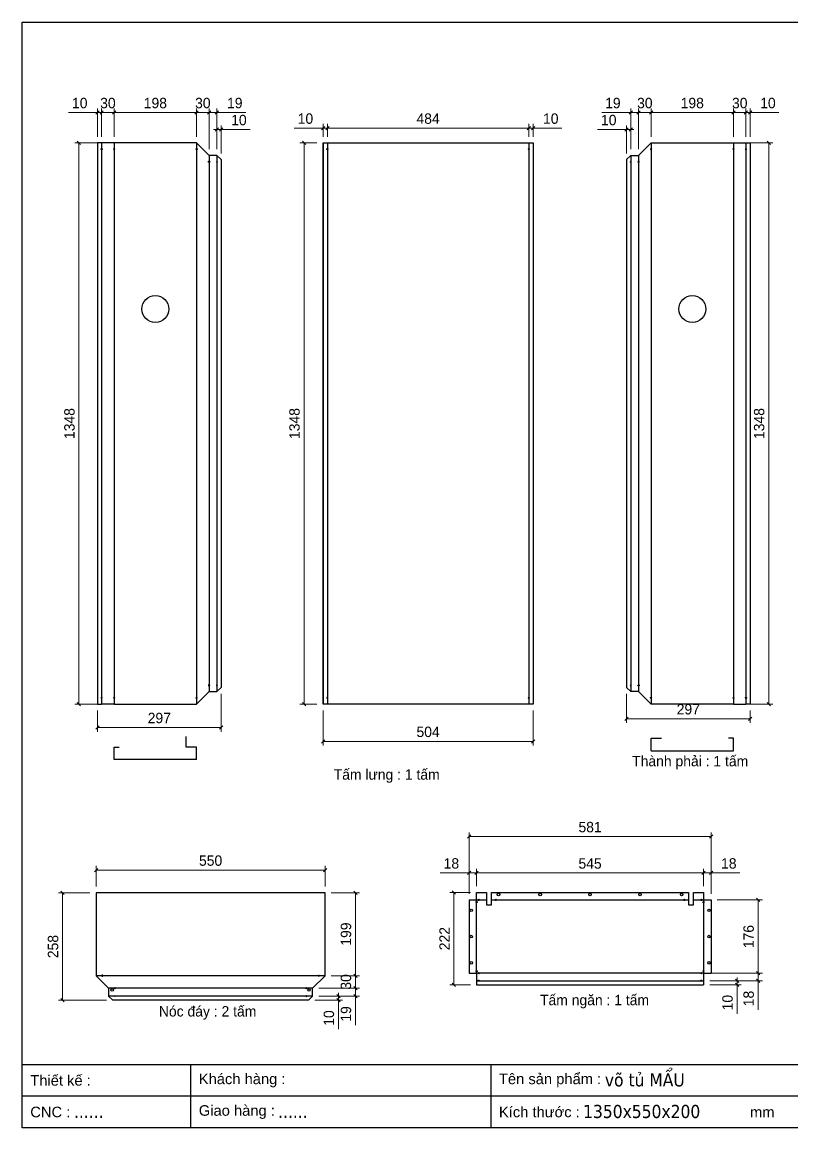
# Model space of a CAD drawing. Header units: millimetres. Extents: x 0 to 3757, y 0 to 2656.
# Drawn here: x 0 to 1849, y 0 to 2656 of the extents above; entities that cross this region are included whole.
import ezdxf
from ezdxf.enums import TextEntityAlignment as Align

# ---------------------------------------------------------------- set-up
doc = ezdxf.new("R2010")
doc.units = ezdxf.units.MM
doc.layers.add('CNC', color=7, linetype='Continuous')
doc.layers.add('DIM', color=253, linetype='Continuous')
doc.styles.add('Arial', font='arial.ttf')
doc.styles.add('Tahoma (Input Text)', font='tahoma.ttf')
doc.dimstyles.new('Dim-25', dxfattribs={"dimtxt": 25, "dimasz": 8, "dimexe": 10, "dimexo": 15, "dimgap": 10, "dimtad": 1, "dimdec": 0, "dimtxsty": 'Standard', "dimblk": 'OBLIQUE', "dimcen": 10, "dimclrd": 5, "dimclre": 5, "dimclrt": 3, "dimazin": 3, "dimtfac": 1, "dimtdec": 0, "dimtmove": 0, "dimatfit": 3, "dimldrblk": 'OBLIQUE', "dimlwd": 9, "dimlwe": 9})

# ---------------------------------------------------------------- blocks, each defined once
blk = doc.blocks.new('*D1')
at = {"color": 0, "linetype": 'ByBlock', "lineweight": -2}
for p, q in [((140.5, 2362.1), (132.5, 2370.1)), ((132.5, 1022.1), (140.5, 1014.1))]:
    blk.add_line(p, q, dxfattribs=at)
at = {"layer": 'Defpoints', "color": 0, "transparency": 16777216}
for p in [(221.1, 2366.1), (136.5, 1018.1), (221.1, 1018.1)]:
    blk.add_point(p, dxfattribs=at)
at = {"layer": 'DIM', "color": 5, "lineweight": 9, "transparency": 16777216}
for p, q in [((206.1, 2366.1), (126.5, 2366.1)), ((136.5, 2366.1), (136.5, 1018.1)), ((206.1, 1018.1), (126.5, 1018.1))]:
    blk.add_line(p, q, dxfattribs=at)
at = {"layer": 'DIM', "color": 3, "transparency": 16777216, "insert": (113.8, 1692.1), "char_height": 25, "attachment_point": 5, "rotation": 90}
blk.add_mtext('1348', dxfattribs=at)
blk = doc.blocks.new('_Oblique')
at = {"color": 0, "linetype": 'ByBlock', "lineweight": -2}
blk.add_line((-0.5, -0.5), (0.5, 0.5), dxfattribs=at)
blk = doc.blocks.new('*D2')
at = {"color": 0, "linetype": 'ByBlock', "lineweight": -2}
for p, q in [((225.1, 2443.1), (217.1, 2435.1)), ((415.1, 2435.1), (423.1, 2443.1))]:
    blk.add_line(p, q, dxfattribs=at)
at = {"layer": 'Defpoints', "color": 0, "transparency": 16777216}
for p in [(221.1, 2439.1), (221.1, 2366.1), (419.1, 2366.1)]:
    blk.add_point(p, dxfattribs=at)
at = {"layer": 'DIM', "color": 5, "lineweight": 9, "transparency": 16777216}
for p, q in [((221.1, 2381.1), (221.1, 2449.1)), ((419.1, 2381.1), (419.1, 2449.1)), ((419.1, 2439.1), (221.1, 2439.1))]:
    blk.add_line(p, q, dxfattribs=at)
at = {"layer": 'DIM', "color": 3, "transparency": 16777216, "insert": (320.1, 2461.9), "char_height": 25, "attachment_point": 5}
blk.add_mtext('198', dxfattribs=at)
blk = doc.blocks.new('*D3')
at = {"color": 0, "linetype": 'ByBlock', "lineweight": -2}
for p, q in [((195.1, 2443.1), (187.1, 2435.1)), ((217.1, 2435.1), (225.1, 2443.1))]:
    blk.add_line(p, q, dxfattribs=at)
at = {"layer": 'Defpoints', "color": 0, "transparency": 16777216}
for p in [(191.1, 2439.1), (191.1, 2366.1), (221.1, 2366.1)]:
    blk.add_point(p, dxfattribs=at)
at = {"layer": 'DIM', "color": 5, "lineweight": 9, "transparency": 16777216}
for p, q in [((191.1, 2381.1), (191.1, 2449.1)), ((221.1, 2381.1), (221.1, 2449.1)), ((221.1, 2439.1), (191.1, 2439.1))]:
    blk.add_line(p, q, dxfattribs=at)
at = {"layer": 'DIM', "color": 3, "transparency": 16777216, "insert": (206.1, 2461.9), "char_height": 25, "attachment_point": 5}
blk.add_mtext('30', dxfattribs=at)
blk = doc.blocks.new('*D4')
at = {"color": 0, "linetype": 'ByBlock', "lineweight": -2}
for p, q in [((177.1, 2435.1), (185.1, 2443.1)), ((195.1, 2443.1), (187.1, 2435.1))]:
    blk.add_line(p, q, dxfattribs=at)
at = {"layer": 'Defpoints', "color": 0, "transparency": 16777216}
for p in [(181.1, 2439.1), (181.1, 2366.1), (191.1, 2366.1)]:
    blk.add_point(p, dxfattribs=at)
at = {"layer": 'DIM', "color": 5, "lineweight": 9, "transparency": 16777216}
for p, q in [((181.1, 2381.1), (181.1, 2449.1)), ((191.1, 2381.1), (191.1, 2449.1)), ((181.1, 2439.1), (111.8, 2439.1)), ((191.1, 2439.1), (181.1, 2439.1)), ((191.1, 2439.1), (199.1, 2439.1))]:
    blk.add_line(p, q, dxfattribs=at)
at = {"layer": 'DIM', "color": 3, "transparency": 16777216, "insert": (138.4, 2461.9), "char_height": 25, "attachment_point": 5}
blk.add_mtext('10', dxfattribs=at)
blk = doc.blocks.new('*D5')
at = {"color": 0, "linetype": 'ByBlock', "lineweight": -2}
for p, q in [((185.1, 965.8), (177.1, 957.8)), ((474.1, 957.8), (482.1, 965.8))]:
    blk.add_line(p, q, dxfattribs=at)
at = {"layer": 'Defpoints', "color": 0, "transparency": 16777216}
for p in [(478.1, 1058.1), (181.1, 1018.1), (181.1, 961.8)]:
    blk.add_point(p, dxfattribs=at)
at = {"layer": 'DIM', "color": 5, "lineweight": 9, "transparency": 16777216}
for p, q in [((478.1, 1043.1), (478.1, 951.8)), ((181.1, 1003.1), (181.1, 951.8)), ((478.1, 961.8), (181.1, 961.8))]:
    blk.add_line(p, q, dxfattribs=at)
at = {"layer": 'DIM', "color": 3, "transparency": 16777216, "insert": (329.6, 984.5), "char_height": 25, "attachment_point": 5}
blk.add_mtext('297', dxfattribs=at)
blk = doc.blocks.new('*D6')
at = {"color": 0, "linetype": 'ByBlock', "lineweight": -2}
for p, q in [((423.1, 2443.1), (415.1, 2435.1)), ((445.1, 2435.1), (453.1, 2443.1))]:
    blk.add_line(p, q, dxfattribs=at)
at = {"layer": 'Defpoints', "color": 0, "transparency": 16777216}
for p in [(449.1, 2439.1), (419.1, 2366.1), (449.1, 2336.1)]:
    blk.add_point(p, dxfattribs=at)
at = {"layer": 'DIM', "color": 5, "lineweight": 9, "transparency": 16777216}
for p, q in [((419.1, 2381.1), (419.1, 2449.1)), ((449.1, 2351.1), (449.1, 2449.1)), ((419.1, 2439.1), (449.1, 2439.1))]:
    blk.add_line(p, q, dxfattribs=at)
at = {"layer": 'DIM', "color": 3, "transparency": 16777216, "insert": (434.1, 2461.9), "char_height": 25, "attachment_point": 5}
blk.add_mtext('30', dxfattribs=at)
blk = doc.blocks.new('*D7')
at = {"color": 0, "linetype": 'ByBlock', "lineweight": -2}
for p, q in [((445.1, 2435.1), (453.1, 2443.1)), ((472.1, 2443.1), (464.1, 2435.1))]:
    blk.add_line(p, q, dxfattribs=at)
at = {"layer": 'Defpoints', "color": 0, "transparency": 16777216}
for p in [(468.1, 2439.1), (449.1, 2336.1), (468.1, 2336.1)]:
    blk.add_point(p, dxfattribs=at)
at = {"layer": 'DIM', "color": 5, "lineweight": 9, "transparency": 16777216}
for p, q in [((449.1, 2351.1), (449.1, 2449.1)), ((468.1, 2351.1), (468.1, 2449.1)), ((449.1, 2439.1), (441.1, 2439.1)), ((449.1, 2439.1), (468.1, 2439.1)), ((468.1, 2439.1), (537.6, 2439.1))]:
    blk.add_line(p, q, dxfattribs=at)
at = {"layer": 'DIM', "color": 3, "transparency": 16777216, "insert": (510.9, 2461.9), "char_height": 25, "attachment_point": 5}
blk.add_mtext('19', dxfattribs=at)
blk = doc.blocks.new('*D8')
at = {"color": 0, "linetype": 'ByBlock', "lineweight": -2}
for p, q in [((464.1, 2394.2), (472.1, 2402.2)), ((482.1, 2402.2), (474.1, 2394.2))]:
    blk.add_line(p, q, dxfattribs=at)
at = {"layer": 'Defpoints', "color": 0, "transparency": 16777216}
for p in [(478.1, 2398.2), (468.1, 2336.1), (478.1, 2326.1)]:
    blk.add_point(p, dxfattribs=at)
at = {"layer": 'DIM', "color": 5, "lineweight": 9, "transparency": 16777216}
for p, q in [((468.1, 2398.2), (460.1, 2398.2)), ((468.1, 2351.1), (468.1, 2408.2)), ((468.1, 2398.2), (478.1, 2398.2)), ((478.1, 2341.1), (478.1, 2408.2)), ((478.1, 2398.2), (547.5, 2398.2))]:
    blk.add_line(p, q, dxfattribs=at)
at = {"layer": 'DIM', "color": 3, "transparency": 16777216, "insert": (520.8, 2421), "char_height": 25, "attachment_point": 5}
blk.add_mtext('10', dxfattribs=at)
blk = doc.blocks.new('f3daunguoc')
at = {"layer": 'CNC', "color": 2, "lineweight": -3}
blk.add_circle((0, 0), 1.5, dxfattribs=at)
blk = doc.blocks.new('f2dauxuoi')
at = {"layer": 'CNC', "color": 2, "lineweight": -3}
blk.add_circle((0, 0), 1, dxfattribs=at)
blk = doc.blocks.new('*D9')
at = {"color": 0, "linetype": 'ByBlock', "lineweight": -2}
for p, q in [((1213.3, 2397.7), (1221.3, 2405.7)), ((1231.3, 2405.7), (1223.3, 2397.7))]:
    blk.add_line(p, q, dxfattribs=at)
at = {"layer": 'Defpoints', "color": 0, "transparency": 16777216}
for p in [(1227.3, 2401.7), (1217.3, 2366.1), (1227.3, 2366.1)]:
    blk.add_point(p, dxfattribs=at)
at = {"layer": 'DIM', "color": 5, "lineweight": 9, "transparency": 16777216}
for p, q in [((1217.3, 2401.7), (1209.3, 2401.7)), ((1217.3, 2381.1), (1217.3, 2411.7)), ((1217.3, 2401.7), (1227.3, 2401.7)), ((1227.3, 2381.1), (1227.3, 2411.7)), ((1227.3, 2401.7), (1296.7, 2401.7))]:
    blk.add_line(p, q, dxfattribs=at)
at = {"layer": 'DIM', "color": 3, "transparency": 16777216, "insert": (1270, 2424.5), "char_height": 25, "attachment_point": 5}
blk.add_mtext('10', dxfattribs=at)
blk = doc.blocks.new('*D10')
at = {"color": 0, "linetype": 'ByBlock', "lineweight": -2}
for p, q in [((737.3, 2405.7), (729.3, 2397.7)), ((1213.3, 2397.7), (1221.3, 2405.7))]:
    blk.add_line(p, q, dxfattribs=at)
at = {"layer": 'Defpoints', "color": 0, "transparency": 16777216}
for p in [(733.3, 2401.7), (733.3, 2366.1), (1217.3, 2366.1)]:
    blk.add_point(p, dxfattribs=at)
at = {"layer": 'DIM', "color": 5, "lineweight": 9, "transparency": 16777216}
for p, q in [((733.3, 2381.1), (733.3, 2411.7)), ((1217.3, 2401.7), (733.3, 2401.7)), ((1217.3, 2381.1), (1217.3, 2411.7))]:
    blk.add_line(p, q, dxfattribs=at)
at = {"layer": 'DIM', "color": 3, "transparency": 16777216, "insert": (975.3, 2424.5), "char_height": 25, "attachment_point": 5}
blk.add_mtext('484', dxfattribs=at)
blk = doc.blocks.new('*D11')
at = {"color": 0, "linetype": 'ByBlock', "lineweight": -2}
for p, q in [((719.3, 2397.7), (727.3, 2405.7)), ((737.3, 2405.7), (729.3, 2397.7))]:
    blk.add_line(p, q, dxfattribs=at)
at = {"layer": 'Defpoints', "color": 0, "transparency": 16777216}
for p in [(723.3, 2401.7), (723.3, 2366.1), (733.3, 2366.1)]:
    blk.add_point(p, dxfattribs=at)
at = {"layer": 'DIM', "color": 5, "lineweight": 9, "transparency": 16777216}
for p, q in [((723.3, 2401.7), (653.9, 2401.7)), ((723.3, 2381.1), (723.3, 2411.7)), ((733.3, 2401.7), (723.3, 2401.7)), ((733.3, 2381.1), (733.3, 2411.7)), ((733.3, 2401.7), (741.3, 2401.7))]:
    blk.add_line(p, q, dxfattribs=at)
at = {"layer": 'DIM', "color": 3, "transparency": 16777216, "insert": (680.6, 2424.5), "char_height": 25, "attachment_point": 5}
blk.add_mtext('10', dxfattribs=at)
blk = doc.blocks.new('*D12')
at = {"color": 0, "linetype": 'ByBlock', "lineweight": -2}
for p, q in [((681.3, 2362.1), (673.3, 2370.1)), ((673.3, 1022.1), (681.3, 1014.1))]:
    blk.add_line(p, q, dxfattribs=at)
at = {"layer": 'Defpoints', "color": 0, "ltscale": 3, "transparency": 16777216}
for p in [(723.3, 2366.1), (677.3, 1018.1), (723.3, 1018.1)]:
    blk.add_point(p, dxfattribs=at)
at = {"layer": 'DIM', "color": 5, "lineweight": 9, "ltscale": 3, "transparency": 16777216}
for p, q in [((708.3, 2366.1), (667.3, 2366.1)), ((677.3, 2366.1), (677.3, 1018.1)), ((708.3, 1018.1), (667.3, 1018.1))]:
    blk.add_line(p, q, dxfattribs=at)
at = {"layer": 'DIM', "color": 3, "ltscale": 3, "transparency": 16777216, "insert": (654.5, 1692.1), "char_height": 25, "attachment_point": 5, "rotation": 90}
blk.add_mtext('1348', dxfattribs=at)
blk = doc.blocks.new('*D13')
at = {"color": 0, "linetype": 'ByBlock', "lineweight": -2}
for p, q in [((1797.5, 2362.1), (1789.5, 2370.1)), ((1789.5, 1022.1), (1797.5, 1014.1))]:
    blk.add_line(p, q, dxfattribs=at)
at = {"layer": 'Defpoints', "color": 0, "transparency": 16777216}
for p in [(1708.9, 2366.1), (1708.9, 1018.1), (1793.5, 1018.1)]:
    blk.add_point(p, dxfattribs=at)
at = {"layer": 'DIM', "color": 5, "lineweight": 9, "transparency": 16777216}
for p, q in [((1723.9, 2366.1), (1803.5, 2366.1)), ((1793.5, 2366.1), (1793.5, 1018.1)), ((1723.9, 1018.1), (1803.5, 1018.1))]:
    blk.add_line(p, q, dxfattribs=at)
at = {"layer": 'DIM', "color": 3, "transparency": 16777216, "insert": (1770.7, 1692.1), "char_height": 25, "attachment_point": 5, "rotation": 90}
blk.add_mtext('1348', dxfattribs=at)
blk = doc.blocks.new('*D14')
at = {"color": 0, "linetype": 'ByBlock', "lineweight": -2}
for p, q in [((1514.9, 2443.1), (1506.9, 2435.1)), ((1704.9, 2435.1), (1712.9, 2443.1))]:
    blk.add_line(p, q, dxfattribs=at)
at = {"layer": 'Defpoints', "color": 0, "transparency": 16777216}
for p in [(1708.9, 2439.1), (1510.9, 2366.1), (1708.9, 2366.1)]:
    blk.add_point(p, dxfattribs=at)
at = {"layer": 'DIM', "color": 5, "lineweight": 9, "transparency": 16777216}
for p, q in [((1510.9, 2381.1), (1510.9, 2449.1)), ((1708.9, 2381.1), (1708.9, 2449.1)), ((1510.9, 2439.1), (1708.9, 2439.1))]:
    blk.add_line(p, q, dxfattribs=at)
at = {"layer": 'DIM', "color": 3, "transparency": 16777216, "insert": (1609.9, 2461.9), "char_height": 25, "attachment_point": 5}
blk.add_mtext('198', dxfattribs=at)
blk = doc.blocks.new('*D15')
at = {"color": 0, "linetype": 'ByBlock', "lineweight": -2}
for p, q in [((1712.9, 2443.1), (1704.9, 2435.1)), ((1734.9, 2435.1), (1742.9, 2443.1))]:
    blk.add_line(p, q, dxfattribs=at)
at = {"layer": 'Defpoints', "color": 0, "transparency": 16777216}
for p in [(1738.9, 2439.1), (1708.9, 2366.1), (1738.9, 2366.1)]:
    blk.add_point(p, dxfattribs=at)
at = {"layer": 'DIM', "color": 5, "lineweight": 9, "transparency": 16777216}
for p, q in [((1708.9, 2381.1), (1708.9, 2449.1)), ((1738.9, 2381.1), (1738.9, 2449.1)), ((1708.9, 2439.1), (1738.9, 2439.1))]:
    blk.add_line(p, q, dxfattribs=at)
at = {"layer": 'DIM', "color": 3, "transparency": 16777216, "insert": (1723.9, 2461.9), "char_height": 25, "attachment_point": 5}
blk.add_mtext('30', dxfattribs=at)
blk = doc.blocks.new('*D16')
at = {"color": 0, "linetype": 'ByBlock', "lineweight": -2}
for p, q in [((1734.9, 2435.1), (1742.9, 2443.1)), ((1752.9, 2443.1), (1744.9, 2435.1))]:
    blk.add_line(p, q, dxfattribs=at)
at = {"layer": 'Defpoints', "color": 0, "transparency": 16777216}
for p in [(1748.9, 2439.1), (1738.9, 2366.1), (1748.9, 2366.1)]:
    blk.add_point(p, dxfattribs=at)
at = {"layer": 'DIM', "color": 5, "lineweight": 9, "transparency": 16777216}
for p, q in [((1738.9, 2381.1), (1738.9, 2449.1)), ((1748.9, 2381.1), (1748.9, 2449.1)), ((1738.9, 2439.1), (1730.9, 2439.1)), ((1738.9, 2439.1), (1748.9, 2439.1)), ((1748.9, 2439.1), (1818.2, 2439.1))]:
    blk.add_line(p, q, dxfattribs=at)
at = {"layer": 'DIM', "color": 3, "transparency": 16777216, "insert": (1791.6, 2461.9), "char_height": 25, "attachment_point": 5}
blk.add_mtext('10', dxfattribs=at)
blk = doc.blocks.new('*D17')
at = {"color": 0, "linetype": 'ByBlock', "lineweight": -2}
for p, q in [((1455.9, 986.9), (1447.9, 978.9)), ((1744.9, 978.9), (1752.9, 986.9))]:
    blk.add_line(p, q, dxfattribs=at)
at = {"layer": 'Defpoints', "color": 0, "transparency": 16777216}
for p in [(1451.9, 1058.1), (1748.9, 1018.1), (1748.9, 982.9)]:
    blk.add_point(p, dxfattribs=at)
at = {"layer": 'DIM', "color": 5, "lineweight": 9, "transparency": 16777216}
for p, q in [((1451.9, 1043.1), (1451.9, 972.9)), ((1748.9, 1003.1), (1748.9, 972.9)), ((1451.9, 982.9), (1748.9, 982.9))]:
    blk.add_line(p, q, dxfattribs=at)
at = {"layer": 'DIM', "color": 3, "transparency": 16777216, "insert": (1600.4, 1005.6), "char_height": 25, "attachment_point": 5}
blk.add_mtext('297', dxfattribs=at)
blk = doc.blocks.new('*D18')
at = {"color": 0, "linetype": 'ByBlock', "lineweight": -2}
for p, q in [((1484.9, 2443.1), (1476.9, 2435.1)), ((1506.9, 2435.1), (1514.9, 2443.1))]:
    blk.add_line(p, q, dxfattribs=at)
at = {"layer": 'Defpoints', "color": 0, "transparency": 16777216}
for p in [(1480.9, 2439.1), (1510.9, 2366.1), (1480.9, 2336.1)]:
    blk.add_point(p, dxfattribs=at)
at = {"layer": 'DIM', "color": 5, "lineweight": 9, "transparency": 16777216}
for p, q in [((1480.9, 2351.1), (1480.9, 2449.1)), ((1510.9, 2381.1), (1510.9, 2449.1)), ((1510.9, 2439.1), (1480.9, 2439.1))]:
    blk.add_line(p, q, dxfattribs=at)
at = {"layer": 'DIM', "color": 3, "transparency": 16777216, "insert": (1495.9, 2461.9), "char_height": 25, "attachment_point": 5}
blk.add_mtext('30', dxfattribs=at)
blk = doc.blocks.new('*D19')
at = {"color": 0, "linetype": 'ByBlock', "lineweight": -2}
for p, q in [((1457.9, 2435.1), (1465.9, 2443.1)), ((1484.9, 2443.1), (1476.9, 2435.1))]:
    blk.add_line(p, q, dxfattribs=at)
at = {"layer": 'Defpoints', "color": 0, "transparency": 16777216}
for p in [(1461.9, 2439.1), (1461.9, 2336.1), (1480.9, 2336.1)]:
    blk.add_point(p, dxfattribs=at)
at = {"layer": 'DIM', "color": 5, "lineweight": 9, "transparency": 16777216}
for p, q in [((1461.9, 2351.1), (1461.9, 2449.1)), ((1480.9, 2351.1), (1480.9, 2449.1)), ((1461.9, 2439.1), (1392.4, 2439.1)), ((1480.9, 2439.1), (1461.9, 2439.1)), ((1480.9, 2439.1), (1488.9, 2439.1))]:
    blk.add_line(p, q, dxfattribs=at)
at = {"layer": 'DIM', "color": 3, "transparency": 16777216, "insert": (1419.1, 2461.9), "char_height": 25, "attachment_point": 5}
blk.add_mtext('19', dxfattribs=at)
blk = doc.blocks.new('*D20')
at = {"color": 0, "linetype": 'ByBlock', "lineweight": -2}
for p, q in [((1447.9, 2394.2), (1455.9, 2402.2)), ((1465.9, 2402.2), (1457.9, 2394.2))]:
    blk.add_line(p, q, dxfattribs=at)
at = {"layer": 'Defpoints', "color": 0, "transparency": 16777216}
for p in [(1451.9, 2398.2), (1451.9, 2326.1), (1461.9, 2336.1)]:
    blk.add_point(p, dxfattribs=at)
at = {"layer": 'DIM', "color": 5, "lineweight": 9, "transparency": 16777216}
for p, q in [((1451.9, 2398.2), (1382.5, 2398.2)), ((1451.9, 2341.1), (1451.9, 2408.2)), ((1461.9, 2398.2), (1451.9, 2398.2)), ((1461.9, 2351.1), (1461.9, 2408.2)), ((1461.9, 2398.2), (1469.9, 2398.2))]:
    blk.add_line(p, q, dxfattribs=at)
at = {"layer": 'DIM', "color": 3, "transparency": 16777216, "insert": (1409.2, 2421), "char_height": 25, "attachment_point": 5}
blk.add_mtext('10', dxfattribs=at)
blk = doc.blocks.new('*D27')
at = {"color": 0, "linetype": 'ByBlock', "lineweight": -2}
for p, q in [((181.8, 623.2), (173.8, 615.2)), ((723.8, 615.2), (731.8, 623.2))]:
    blk.add_line(p, q, dxfattribs=at)
at = {"layer": 'Defpoints', "color": 0, "transparency": 16777216}
for p in [(177.8, 619.2), (177.8, 564.6), (727.8, 564.6)]:
    blk.add_point(p, dxfattribs=at)
at = {"layer": 'DIM', "color": 5, "lineweight": 9, "transparency": 16777216}
for p, q in [((177.8, 579.6), (177.8, 629.2)), ((727.8, 619.2), (177.8, 619.2)), ((727.8, 579.6), (727.8, 629.2))]:
    blk.add_line(p, q, dxfattribs=at)
at = {"layer": 'DIM', "color": 3, "transparency": 16777216, "insert": (452.8, 642), "char_height": 25, "attachment_point": 5}
blk.add_mtext('550', dxfattribs=at)
blk = doc.blocks.new('*D28')
at = {"color": 0, "linetype": 'ByBlock', "lineweight": -2}
for p, q in [((804.8, 560.6), (796.8, 568.6)), ((796.8, 369.6), (804.8, 361.6))]:
    blk.add_line(p, q, dxfattribs=at)
at = {"layer": 'Defpoints', "color": 0, "transparency": 16777216}
for p in [(727.8, 564.6), (800.8, 564.6), (727.8, 365.6)]:
    blk.add_point(p, dxfattribs=at)
at = {"layer": 'DIM', "color": 5, "lineweight": 9, "transparency": 16777216}
for p, q in [((742.8, 564.6), (810.8, 564.6)), ((800.8, 365.6), (800.8, 564.6)), ((742.8, 365.6), (810.8, 365.6))]:
    blk.add_line(p, q, dxfattribs=at)
at = {"layer": 'DIM', "color": 3, "transparency": 16777216, "insert": (778.1, 465.6), "char_height": 25, "attachment_point": 5, "rotation": 90}
blk.add_mtext('199', dxfattribs=at)
blk = doc.blocks.new('*D29')
at = {"color": 0, "linetype": 'ByBlock', "lineweight": -2}
for p, q in [((101.2, 560.6), (93.2, 568.6)), ((93.2, 310.6), (101.2, 302.6))]:
    blk.add_line(p, q, dxfattribs=at)
at = {"layer": 'Defpoints', "color": 0, "transparency": 16777216}
for p in [(97.2, 564.6), (177.8, 564.6), (217.8, 306.6)]:
    blk.add_point(p, dxfattribs=at)
at = {"layer": 'DIM', "color": 5, "lineweight": 9, "transparency": 16777216}
for p, q in [((162.8, 564.6), (87.2, 564.6)), ((97.2, 306.6), (97.2, 564.6)), ((202.8, 306.6), (87.2, 306.6))]:
    blk.add_line(p, q, dxfattribs=at)
at = {"layer": 'DIM', "color": 3, "transparency": 16777216, "insert": (74.4, 435.6), "char_height": 25, "attachment_point": 5, "rotation": 90}
blk.add_mtext('258', dxfattribs=at)
blk = doc.blocks.new('*D30')
at = {"color": 0, "linetype": 'ByBlock', "lineweight": -2}
for p, q in [((804.8, 361.6), (796.8, 369.6)), ((796.8, 339.6), (804.8, 331.6))]:
    blk.add_line(p, q, dxfattribs=at)
at = {"layer": 'Defpoints', "color": 0, "transparency": 16777216}
for p in [(727.8, 365.6), (697.8, 335.6), (800.8, 335.6)]:
    blk.add_point(p, dxfattribs=at)
at = {"layer": 'DIM', "color": 5, "lineweight": 9, "transparency": 16777216}
for p, q in [((742.8, 365.6), (810.8, 365.6)), ((800.8, 365.6), (800.8, 335.6)), ((712.8, 335.6), (810.8, 335.6))]:
    blk.add_line(p, q, dxfattribs=at)
at = {"layer": 'DIM', "color": 3, "transparency": 16777216, "insert": (778, 350.6), "char_height": 25, "attachment_point": 5, "rotation": 90}
blk.add_mtext('30', dxfattribs=at)
blk = doc.blocks.new('*D31')
at = {"color": 0, "linetype": 'ByBlock', "lineweight": -2}
for p, q in [((796.8, 339.6), (804.8, 331.6)), ((804.8, 312.6), (796.8, 320.6))]:
    blk.add_line(p, q, dxfattribs=at)
at = {"layer": 'Defpoints', "color": 0, "transparency": 16777216}
for p in [(697.8, 335.6), (697.8, 316.6), (800.8, 316.6)]:
    blk.add_point(p, dxfattribs=at)
at = {"layer": 'DIM', "color": 5, "lineweight": 9, "transparency": 16777216}
for p, q in [((712.8, 335.6), (810.8, 335.6)), ((800.8, 335.6), (800.8, 343.6)), ((800.8, 335.6), (800.8, 316.6)), ((712.8, 316.6), (810.8, 316.6)), ((800.8, 316.6), (800.8, 247.1))]:
    blk.add_line(p, q, dxfattribs=at)
at = {"layer": 'DIM', "color": 3, "transparency": 16777216, "insert": (778.1, 273.8), "char_height": 25, "attachment_point": 5, "rotation": 90}
blk.add_mtext('19', dxfattribs=at)
blk = doc.blocks.new('*D32')
at = {"color": 0, "linetype": 'ByBlock', "lineweight": -2}
for p, q in [((755.9, 320.6), (763.9, 312.6)), ((763.9, 302.6), (755.9, 310.6))]:
    blk.add_line(p, q, dxfattribs=at)
at = {"layer": 'Defpoints', "color": 0, "transparency": 16777216}
for p in [(687.8, 306.6), (697.8, 316.6), (759.9, 306.6)]:
    blk.add_point(p, dxfattribs=at)
at = {"layer": 'DIM', "color": 5, "lineweight": 9, "transparency": 16777216}
for p, q in [((759.9, 316.6), (759.9, 324.6)), ((702.8, 306.6), (769.9, 306.6)), ((712.8, 316.6), (769.9, 316.6)), ((759.9, 316.6), (759.9, 306.6)), ((759.9, 306.6), (759.9, 237.2))]:
    blk.add_line(p, q, dxfattribs=at)
at = {"layer": 'DIM', "color": 3, "transparency": 16777216, "insert": (737.1, 263.9), "char_height": 25, "attachment_point": 5, "rotation": 90}
blk.add_mtext('10', dxfattribs=at)
blk = doc.blocks.new('*D39')
at = {"color": 0, "linetype": 'ByBlock', "lineweight": -2}
for p, q in [((1632.9, 608.4), (1640.9, 616.4)), ((1658.9, 616.4), (1650.9, 608.4))]:
    blk.add_line(p, q, dxfattribs=at)
at = {"layer": 'Defpoints', "color": 0, "transparency": 16777216}
for p in [(1654.9, 612.4), (1636.9, 565.6), (1654.9, 547.6)]:
    blk.add_point(p, dxfattribs=at)
at = {"layer": 'DIM', "color": 5, "lineweight": 9, "transparency": 16777216}
for p, q in [((1636.9, 612.4), (1628.9, 612.4)), ((1636.9, 580.6), (1636.9, 622.4)), ((1636.9, 612.4), (1654.9, 612.4)), ((1654.9, 562.6), (1654.9, 622.4)), ((1654.9, 612.4), (1724.4, 612.4))]:
    blk.add_line(p, q, dxfattribs=at)
at = {"layer": 'DIM', "color": 3, "transparency": 16777216, "insert": (1697.7, 635.2), "char_height": 25, "attachment_point": 5}
blk.add_mtext('18', dxfattribs=at)
blk = doc.blocks.new('*D40')
at = {"color": 0, "linetype": 'ByBlock', "lineweight": -2}
for p, q in [((1095.9, 616.4), (1087.9, 608.4)), ((1632.9, 608.4), (1640.9, 616.4))]:
    blk.add_line(p, q, dxfattribs=at)
at = {"layer": 'Defpoints', "color": 0, "transparency": 16777216}
for p in [(1091.9, 612.4), (1091.9, 565.6), (1636.9, 565.6)]:
    blk.add_point(p, dxfattribs=at)
at = {"layer": 'DIM', "color": 5, "lineweight": 9, "transparency": 16777216}
for p, q in [((1091.9, 580.6), (1091.9, 622.4)), ((1636.9, 612.4), (1091.9, 612.4)), ((1636.9, 580.6), (1636.9, 622.4))]:
    blk.add_line(p, q, dxfattribs=at)
at = {"layer": 'DIM', "color": 3, "transparency": 16777216, "insert": (1364.4, 635.1), "char_height": 25, "attachment_point": 5}
blk.add_mtext('545', dxfattribs=at)
blk = doc.blocks.new('*D41')
at = {"color": 0, "linetype": 'ByBlock', "lineweight": -2}
for p, q in [((1069.9, 608.4), (1077.9, 616.4)), ((1095.9, 616.4), (1087.9, 608.4))]:
    blk.add_line(p, q, dxfattribs=at)
at = {"layer": 'Defpoints', "color": 0, "transparency": 16777216}
for p in [(1073.9, 612.4), (1091.9, 565.6), (1073.9, 547.6)]:
    blk.add_point(p, dxfattribs=at)
at = {"layer": 'DIM', "color": 5, "lineweight": 9, "transparency": 16777216}
for p, q in [((1073.9, 612.4), (1004.4, 612.4)), ((1073.9, 562.6), (1073.9, 622.4)), ((1091.9, 612.4), (1073.9, 612.4)), ((1091.9, 580.6), (1091.9, 622.4)), ((1091.9, 612.4), (1099.9, 612.4))]:
    blk.add_line(p, q, dxfattribs=at)
at = {"layer": 'DIM', "color": 3, "transparency": 16777216, "insert": (1031.2, 635.2), "char_height": 25, "attachment_point": 5}
blk.add_mtext('18', dxfattribs=at)
blk = doc.blocks.new('*D42')
at = {"color": 0, "linetype": 'ByBlock', "lineweight": -2}
for p, q in [((1713.5, 357.6), (1721.5, 349.6)), ((1721.5, 339.6), (1713.5, 347.6))]:
    blk.add_line(p, q, dxfattribs=at)
at = {"layer": 'Defpoints', "color": 0, "ltscale": 3, "transparency": 16777216}
for p in [(1636.9, 353.6), (1717.5, 353.6), (1636.9, 343.6)]:
    blk.add_point(p, dxfattribs=at)
at = {"layer": 'DIM', "color": 5, "lineweight": 9, "ltscale": 3, "transparency": 16777216}
for p, q in [((1651.9, 353.6), (1727.5, 353.6)), ((1717.5, 353.6), (1717.5, 361.6)), ((1717.5, 353.6), (1717.5, 343.6)), ((1651.9, 343.6), (1727.5, 343.6)), ((1717.5, 343.6), (1717.5, 274.2))]:
    blk.add_line(p, q, dxfattribs=at)
at = {"layer": 'DIM', "color": 3, "ltscale": 3, "transparency": 16777216, "insert": (1694.7, 300.9), "char_height": 25, "attachment_point": 5, "rotation": 90}
blk.add_mtext('10', dxfattribs=at)
blk = doc.blocks.new('*D43')
at = {"color": 0, "linetype": 'ByBlock', "lineweight": -2}
for p, q in [((1764.2, 375.6), (1772.2, 367.6)), ((1772.2, 349.6), (1764.2, 357.6))]:
    blk.add_line(p, q, dxfattribs=at)
at = {"layer": 'Defpoints', "color": 0, "ltscale": 3, "transparency": 16777216}
for p in [(1636.9, 371.6), (1636.9, 353.6), (1768.2, 371.6)]:
    blk.add_point(p, dxfattribs=at)
at = {"layer": 'DIM', "color": 5, "lineweight": 9, "ltscale": 3, "transparency": 16777216}
for p, q in [((1768.2, 371.6), (1768.2, 379.6)), ((1651.9, 371.6), (1778.2, 371.6)), ((1651.9, 353.6), (1778.2, 353.6)), ((1768.2, 371.6), (1768.2, 353.6)), ((1768.2, 353.6), (1768.2, 284))]:
    blk.add_line(p, q, dxfattribs=at)
at = {"layer": 'DIM', "color": 3, "ltscale": 3, "transparency": 16777216, "insert": (1745.4, 310.8), "char_height": 25, "attachment_point": 5, "rotation": 90}
blk.add_mtext('18', dxfattribs=at)
blk = doc.blocks.new('*D44')
at = {"color": 0, "linetype": 'ByBlock', "lineweight": -2}
for p, q in [((1772.2, 543.6), (1764.2, 551.6)), ((1764.2, 375.6), (1772.2, 367.6))]:
    blk.add_line(p, q, dxfattribs=at)
at = {"layer": 'Defpoints', "color": 0, "ltscale": 3, "transparency": 16777216}
for p in [(1654.9, 547.6), (1768.2, 547.6), (1654.9, 371.6)]:
    blk.add_point(p, dxfattribs=at)
at = {"layer": 'DIM', "color": 5, "lineweight": 9, "ltscale": 3, "transparency": 16777216}
for p, q in [((1669.9, 547.6), (1778.2, 547.6)), ((1768.2, 371.6), (1768.2, 547.6)), ((1669.9, 371.6), (1778.2, 371.6))]:
    blk.add_line(p, q, dxfattribs=at)
at = {"layer": 'DIM', "color": 3, "ltscale": 3, "transparency": 16777216, "insert": (1745.4, 459.6), "char_height": 25, "attachment_point": 5, "rotation": 90}
blk.add_mtext('176', dxfattribs=at)
blk = doc.blocks.new('*D45')
at = {"color": 0, "linetype": 'ByBlock', "lineweight": -2}
for p, q in [((1041.4, 561.6), (1033.4, 569.6)), ((1033.4, 347.6), (1041.4, 339.6))]:
    blk.add_line(p, q, dxfattribs=at)
at = {"layer": 'Defpoints', "color": 0, "ltscale": 3, "transparency": 16777216}
for p in [(1091.9, 565.6), (1037.4, 343.6), (1091.9, 343.6)]:
    blk.add_point(p, dxfattribs=at)
at = {"layer": 'DIM', "color": 5, "lineweight": 9, "ltscale": 3, "transparency": 16777216}
for p, q in [((1076.9, 565.6), (1027.4, 565.6)), ((1037.4, 565.6), (1037.4, 343.6)), ((1076.9, 343.6), (1027.4, 343.6))]:
    blk.add_line(p, q, dxfattribs=at)
at = {"layer": 'DIM', "color": 3, "ltscale": 3, "transparency": 16777216, "insert": (1014.8, 454.6), "char_height": 25, "attachment_point": 5, "rotation": 90}
blk.add_mtext('222', dxfattribs=at)
blk = doc.blocks.new('*D46')
at = {"color": 0, "linetype": 'ByBlock', "lineweight": -2}
for p, q in [((1077.9, 703.7), (1069.9, 695.7)), ((1650.9, 695.7), (1658.9, 703.7))]:
    blk.add_line(p, q, dxfattribs=at)
at = {"layer": 'Defpoints', "color": 0, "ltscale": 3, "transparency": 16777216}
for p in [(1654.9, 699.7), (1073.9, 547.6), (1654.9, 547.6)]:
    blk.add_point(p, dxfattribs=at)
at = {"layer": 'DIM', "color": 5, "lineweight": 9, "ltscale": 3, "transparency": 16777216}
for p, q in [((1073.9, 562.6), (1073.9, 709.7)), ((1073.9, 699.7), (1654.9, 699.7)), ((1654.9, 562.6), (1654.9, 709.7))]:
    blk.add_line(p, q, dxfattribs=at)
at = {"layer": 'DIM', "color": 3, "ltscale": 3, "transparency": 16777216, "insert": (1364.4, 722.5), "char_height": 25, "attachment_point": 5}
blk.add_mtext('581', dxfattribs=at)
blk = doc.blocks.new('*D59')
at = {"color": 0, "linetype": 'ByBlock', "lineweight": -2}
for p, q in [((727.3, 932.5), (719.3, 924.5)), ((1223.3, 924.5), (1231.3, 932.5))]:
    blk.add_line(p, q, dxfattribs=at)
at = {"layer": 'Defpoints', "color": 0, "ltscale": 3, "transparency": 16777216}
for p in [(723.3, 1018.1), (1227.3, 1018.1), (1227.3, 928.5)]:
    blk.add_point(p, dxfattribs=at)
at = {"layer": 'DIM', "color": 5, "lineweight": 9, "ltscale": 3, "transparency": 16777216}
for p, q in [((723.3, 1003.1), (723.3, 918.5)), ((1227.3, 1003.1), (1227.3, 918.5)), ((723.3, 928.5), (1227.3, 928.5))]:
    blk.add_line(p, q, dxfattribs=at)
at = {"layer": 'DIM', "color": 3, "ltscale": 3, "transparency": 16777216, "insert": (975.3, 951.3), "char_height": 25, "attachment_point": 5}
blk.add_mtext('504', dxfattribs=at)
blk = doc.blocks.new('khungtenAsean2')
at = {"color": 7}
for p, q in [((2970, -1980), (0, -1980)), ((320, -1980), (320, -2100)), ((890, -1980), (890, -2100)), ((2020, -2040), (0, -2040))]:
    blk.add_line(p, q, dxfattribs=at)
blk.add_lwpolyline([(0, 0), (2970, 0), (2970, -2100), (0, -2100)], close=True, dxfattribs=at)
at = {"color": 2, "char_height": 20, "width": 917.634, "attachment_point": 4, "style": 'Arial'}
for s, insert in [('  Tên sản phẩm :', (890, -2010)), ('  Thiết kế :', (0, -2010)), ('  Khách hàng :', (320, -2010)), ('  Giao hàng :', (320, -2070)), ('  CNC :', (0, -2070)), ('  Kích thước :', (890, -2070)), ('mm', (1382.3, -2070))]:
    blk.add_mtext(s, dxfattribs=dict(at, insert=insert))
at = {"color": 1, "style": 'Tahoma (Input Text)', "flags": 8}
for tag, p in [('#03', (506.6, -2019.3)), ('#01', (137.1, -2021.3)), ('#05', (1106.6, -2021.3)), ('#07', (1834.7, -2021.3)), ('#09', (2146.7, -2021.3)), ('#02', (98.5, -2081.3)), ('#04', (486.1, -2081.3)), ('#06', (1065.3, -2081.3)), ('#08', (1817.4, -2081.3)), ('#10', (2146.7, -2081.3))]:
    blk.add_attdef(tag, p, '', height=25, dxfattribs=at)
blk.add_attdef('#11', text='', height=25, dxfattribs=at).set_placement((2915, -2067.3), align=Align.CENTER)

msp = doc.modelspace()

# ---------------------------------------------------------------- linework, layer by layer
at = {"color": 7}
for p, q in [((191.1, 2366.1), (191.1, 1018.1)), ((221.1, 2366.1), (191.1, 2366.1)), ((221.1, 2366.1), (221.1, 1018.1)), ((419.1, 2366.1), (419.1, 1018.1)), ((449.1, 2336.1), (419.1, 2366.1)), ((723.3, 2366.1), (723.3, 1018.1)), ((733.3, 2366.1), (733.3, 1018.1)), ((1217.3, 2366.1), (1217.3, 1018.1)), ((1227.3, 2366.1), (1227.3, 1018.1)), ((1480.9, 2336.1), (1510.9, 2366.1)), ((1510.9, 2366.1), (1510.9, 1018.1)), ((1708.9, 2366.1), (1708.9, 1018.1)), ((1708.9, 2366.1), (1738.9, 2366.1)), ((1738.9, 2366.1), (1738.9, 1018.1)), ((449.1, 2336.1), (449.1, 1048.1)), ((468.1, 2336.1), (468.1, 1048.1)), ((468.1, 2336.1), (478.1, 2326.1)), ((478.1, 2326.1), (478.1, 1058.1)), ((1461.9, 2336.1), (1451.9, 2326.1)), ((1451.9, 2326.1), (1451.9, 1058.1)), ((1461.9, 2336.1), (1461.9, 1048.1)), ((1480.9, 2336.1), (1480.9, 1048.1)), ((449.1, 1048.1), (419.1, 1018.1)), ((468.1, 1048.1), (478.1, 1058.1)), ((1461.9, 1048.1), (1451.9, 1058.1)), ((1480.9, 1048.1), (1510.9, 1018.1)), ((221.1, 1018.1), (191.1, 1018.1)), ((1708.9, 1018.1), (1738.9, 1018.1)), ((394.1, 915), (394.1, 940)), ((1510.9, 906.1), (1510.9, 936.1)), ((1510.9, 936.1), (1535.9, 936.1)), ((1708.9, 936.1), (1696.9, 936.1)), ((1708.9, 906.1), (1708.9, 936.1)), ((221.1, 885), (221.1, 915)), ((221.1, 915), (233.1, 915)), ((419.1, 915), (394.1, 915)), ((419.1, 885), (419.1, 915)), ((1510.9, 906.1), (1708.9, 906.1)), ((419.1, 885), (221.1, 885)), ((727.8, 564.6), (177.8, 564.6)), ((177.8, 564.6), (177.8, 564.6)), ((727.8, 564.6), (727.8, 564.6)), ((1636.9, 565.6), (1636.9, 371.6)), ((1073.9, 547.6), (1073.9, 371.6)), ((1073.9, 547.6), (1091.9, 547.6)), ((1636.9, 547.6), (1654.9, 547.6)), ((1654.9, 547.6), (1654.9, 371.6)), ((727.8, 365.6), (177.8, 365.6)), ((207.8, 335.6), (177.8, 365.6)), ((697.8, 335.6), (727.8, 365.6)), ((1073.9, 371.6), (1091.9, 371.6)), ((1091.9, 371.6), (1091.9, 343.6)), ((1091.9, 353.6), (1636.9, 353.6)), ((1636.9, 371.6), (1636.9, 343.6)), ((1636.9, 371.6), (1654.9, 371.6)), ((697.8, 335.6), (207.8, 335.6)), ((1091.9, 343.6), (1636.9, 343.6)), ((697.8, 316.6), (207.8, 316.6)), ((207.8, 316.6), (217.8, 306.6)), ((687.8, 306.6), (217.8, 306.6)), ((697.8, 316.6), (687.8, 306.6))]:
    msp.add_line(p, q, dxfattribs=at)
at = {"ltscale": 3}
for p, q in [((1091.9, 547.6), (1115.9, 547.6)), ((1127.9, 547.6), (1600.9, 547.6)), ((1612.9, 547.6), (1636.9, 547.6))]:
    msp.add_line(p, q, dxfattribs=at)
at = {"color": 7}
for points in [[(191.1, 2366.1), (181.1, 2366.1), (181.1, 1018.1), (191.1, 1018.1)], [(419.1, 2366.1), (221.1, 2366.1)], [(1510.9, 2366.1), (1708.9, 2366.1)], [(1738.9, 2366.1), (1748.9, 2366.1), (1748.9, 1018.1), (1738.9, 1018.1)], [(468.1, 2336.1), (449.1, 2336.1)], [(1461.9, 2336.1), (1480.9, 2336.1)], [(449.1, 1048.1), (468.1, 1048.1)], [(1480.9, 1048.1), (1461.9, 1048.1)], [(221.1, 1018.1), (419.1, 1018.1)], [(1708.9, 1018.1), (1510.9, 1018.1)], [(177.8, 564.6), (177.8, 365.6)], [(727.8, 365.6), (727.8, 564.6)], [(207.8, 335.6), (207.8, 316.6)], [(697.8, 316.6), (697.8, 335.6)]]:
    msp.add_lwpolyline(points, dxfattribs=at)
for points in [[(723.3, 2366.1), (1227.3, 2366.1), (1227.3, 1018.1), (723.3, 1018.1)], [(1600.9, 565.6), (1600.9, 535.6), (1612.9, 535.6), (1612.9, 565.6), (1636.9, 565.6), (1636.9, 371.6), (1091.9, 371.6), (1091.9, 565.6), (1115.9, 565.6), (1115.9, 535.6), (1127.9, 535.6), (1127.9, 565.6)]]:
    msp.add_lwpolyline(points, close=True, dxfattribs=at)
at = {"color": 2, "ltscale": 3}
for centre, radius in [((320.1, 1967.1), 32.5), ((1609.9, 1967.1), 32.5), ((1091.9, 542.6), 1.5), ((1096.9, 547.6), 1.5), ((1137.9, 547.6), 1.5), ((1590.9, 547.6), 1.5), ((1631.9, 547.6), 1.5), ((1636.9, 542.6), 1.5), ((1091.9, 376.6), 1.5), ((1096.9, 371.6), 1.5), ((1631.9, 371.6), 1.5), ((1636.9, 376.6), 1.5), ((1096.9, 353.6), 1.5), ((1631.9, 353.6), 1.5)]:
    msp.add_circle(centre, radius, dxfattribs=at)
at = {"color": 7}
for centre in [(1144.4, 560.6), (1244.4, 560.6), (1364.4, 560.6), (1484.4, 560.6), (1584.4, 560.6), (1078.9, 522.6), (1649.9, 522.6), (1078.9, 459.6), (1649.9, 459.6), (1078.9, 396.6), (1649.9, 396.6)]:
    msp.add_circle(centre, 3, dxfattribs=at)
at = {"color": 2}
for centre in [(216.3, 331.1), (689.3, 331.1)]:
    msp.add_circle(centre, 3, dxfattribs=at)

# ---------------------------------------------------------------- block references
at = {"color": 7}
ref = msp.add_blockref('khungtenAsean2', (0, 2656.5), dxfattribs=dict(at, xscale=1.264982400001827, yscale=1.264982400001827, zscale=1.264982400001827))
ref.add_attrib('#06', '1350x550x200', (1347.6, 23.7), dxfattribs={"color": 1, "height": 31.625, "style": 'Tahoma (Input Text)'})
ref.add_attrib('#05', 'võ tủ MẨU', (1399.9, 99.6), dxfattribs={"color": 1, "height": 31.62, "style": 'Tahoma (Input Text)'})
ref.add_attrib('#04', '......', (614.9, 23.7), dxfattribs={"color": 1, "height": 31.62, "style": 'Tahoma (Input Text)'})
ref.add_attrib('#02', '......', (124.5, 23.7), dxfattribs={"color": 1, "height": 31.62, "style": 'Tahoma (Input Text)'})
at = {"lineweight": -3}
for name, p, rotation in [('f3daunguoc', (191.1, 2351.1), 180), ('f3daunguoc', (221.1, 2351.1), 180), ('f3daunguoc', (419.1, 2351.1), 180), ('f3daunguoc', (733.3, 2351.1), 180), ('f3daunguoc', (1217.3, 2351.1), 180), ('f3daunguoc', (449.1, 2321.1), 180), ('f2dauxuoi', (468.1, 1063.1), 180), ('f3daunguoc', (712.8, 365.6), 90), ('f3daunguoc', (682.8, 335.6), 90), ('f2dauxuoi', (222.8, 316.6), 90)]:
    msp.add_blockref(name, p, dxfattribs=dict(at, rotation=rotation))
at = {"lineweight": -3, "xscale": -1}
for name, p, rotation in [('f3daunguoc', (1510.9, 2351.1), 180), ('f3daunguoc', (1708.9, 2351.1), 180), ('f3daunguoc', (1738.9, 2351.1), 180), ('f3daunguoc', (1480.9, 2321.1), 180), ('f2dauxuoi', (1461.9, 1063.1), 180), ('f3daunguoc', (192.8, 365.6), 270), ('f3daunguoc', (222.8, 335.6), 270), ('f2dauxuoi', (682.8, 316.6), 270)]:
    msp.add_blockref(name, p, dxfattribs=dict(at, rotation=rotation))
for name, p in [('f2dauxuoi', (468.1, 2321.1)), ('f3daunguoc', (449.1, 1063.1)), ('f3daunguoc', (191.1, 1033.1)), ('f3daunguoc', (221.1, 1033.1)), ('f3daunguoc', (419.1, 1033.1)), ('f3daunguoc', (733.3, 1033.1)), ('f3daunguoc', (1217.3, 1033.1))]:
    msp.add_blockref(name, p, dxfattribs=at)
at = {"lineweight": -3}
for name, p in [('f2dauxuoi', (1461.9, 2321.1)), ('f3daunguoc', (1480.9, 1063.1)), ('f3daunguoc', (1510.9, 1033.1)), ('f3daunguoc', (1708.9, 1033.1)), ('f3daunguoc', (1738.9, 1033.1))]:
    msp.add_blockref(name, p, dxfattribs=at)

# ---------------------------------------------------------------- texts
at = {"color": 2, "char_height": 25, "attachment_point": 5}
for s, insert, width in [('Thành phải : 1 tấm', (1604.9, 877.3), 775), ('Tấm lưng : 1 tấm', (875.8, 845.2), 775), ('Tấm ngăn : 1 tấm', (1375.1, 303.4), 725), ('Nóc đáy : 2 tấm', (445.6, 276.3), 575)]:
    msp.add_mtext(s, dxfattribs=dict(at, insert=insert, width=width))

# ---------------------------------------------------------------- dimensions: what is measured, and where the dimension line sits
at = {"layer": 'DIM', "color": 7}
for base, p1, p2, angle, picture, middle in [((181.1, 2439.1), (191.1, 2366.1), (181.1, 2366.1), 180, '*D4', (138.4, 2461.9)), ((136.5, 1018.1), (221.1, 2366.1), (221.1, 1018.1), 90, '*D1', (113.8, 1692.1)), ((1793.5, 1018.1), (1708.9, 2366.1), (1708.9, 1018.1), 90, '*D13', (1770.7, 1692.1)), ((181.1, 961.8), (478.1, 1058.1), (181.1, 1018.1), 180, '*D5', (329.6, 984.5)), ((97.2, 564.6), (217.8, 306.6), (177.8, 564.6), 90, '*D29', (74.4, 435.6))]:
    dim = msp.add_linear_dim(base=base, p1=p1, p2=p2, angle=angle, dimstyle='Dim-25', dxfattribs=at)
    dim.commit()
    dim.dimension.update_dxf_attribs({"geometry": picture, "text_midpoint": middle})
for base, p1, p2, angle, picture, middle in [((191.1, 2439.1), (221.1, 2366.1), (191.1, 2366.1), 180, '*D3', (206.1, 2439.1)), ((221.1, 2439.1), (419.1, 2366.1), (221.1, 2366.1), 180, '*D2', (320.1, 2439.1)), ((449.1, 2439.1), (419.1, 2366.1), (449.1, 2336.1), 180, '*D6', (434.1, 2439.1)), ((468.1, 2439.1), (449.1, 2336.1), (468.1, 2336.1), 180, '*D7', (510.9, 2439.1)), ((478.1, 2398.2), (468.1, 2336.1), (478.1, 2326.1), 180, '*D8', (520.8, 2398.2)), ((800.8, 564.6), (727.8, 365.6), (727.8, 564.6), 90, '*D28', (800.8, 465.6)), ((800.8, 335.6), (727.8, 365.6), (697.8, 335.6), 90, '*D30', (800.8, 350.6)), ((759.9, 306.6), (697.8, 316.6), (687.8, 306.6), 90, '*D32', (759.9, 263.9)), ((800.8, 316.6), (697.8, 335.6), (697.8, 316.6), 90, '*D31', (800.8, 273.8))]:
    dim = msp.add_linear_dim(base=base, p1=p1, p2=p2, angle=angle, dimstyle='Dim-25', dxfattribs=at)
    dim.commit()
    dim.dimension.update_dxf_attribs({"geometry": picture, "text_midpoint": middle, "dimtype": 160})
for base, p1, p2, picture, middle in [((1461.9, 2439.1), (1480.9, 2336.1), (1461.9, 2336.1), '*D19', (1419.1, 2439.1)), ((1480.9, 2439.1), (1510.9, 2366.1), (1480.9, 2336.1), '*D18', (1495.9, 2439.1)), ((1708.9, 2439.1), (1510.9, 2366.1), (1708.9, 2366.1), '*D14', (1609.9, 2439.1)), ((1738.9, 2439.1), (1708.9, 2366.1), (1738.9, 2366.1), '*D15', (1723.9, 2439.1)), ((1451.9, 2398.2), (1461.9, 2336.1), (1451.9, 2326.1), '*D20', (1409.2, 2398.2))]:
    dim = msp.add_linear_dim(base=base, p1=p1, p2=p2, dimstyle='Dim-25', dxfattribs=at)
    dim.commit()
    dim.dimension.update_dxf_attribs({"geometry": picture, "text_midpoint": middle, "dimtype": 160})
for base, p1, p2, picture, middle in [((1748.9, 2439.1), (1738.9, 2366.1), (1748.9, 2366.1), '*D16', (1791.6, 2461.9)), ((723.3, 2401.7), (733.3, 2366.1), (723.3, 2366.1), '*D11', (680.6, 2424.5)), ((733.3, 2401.7), (1217.3, 2366.1), (733.3, 2366.1), '*D10', (975.3, 2424.5)), ((1227.3, 2401.7), (1217.3, 2366.1), (1227.3, 2366.1), '*D9', (1270, 2424.5)), ((1748.9, 982.9), (1451.9, 1058.1), (1748.9, 1018.1), '*D17', (1600.4, 1005.6)), ((177.8, 619.2), (727.8, 564.6), (177.8, 564.6), '*D27', (452.8, 642)), ((1073.9, 612.4), (1091.9, 565.6), (1073.9, 547.6), '*D41', (1031.2, 635.2)), ((1091.9, 612.4), (1636.9, 565.6), (1091.9, 565.6), '*D40', (1364.4, 635.1)), ((1654.9, 612.4), (1636.9, 565.6), (1654.9, 547.6), '*D39', (1697.7, 635.2))]:
    dim = msp.add_linear_dim(base=base, p1=p1, p2=p2, dimstyle='Dim-25', dxfattribs=at)
    dim.commit()
    dim.dimension.update_dxf_attribs({"geometry": picture, "text_midpoint": middle})
at = {"layer": 'DIM', "ltscale": 3}
for base, p1, p2, picture, middle in [((677.3, 1018.1), (723.3, 2366.1), (723.3, 1018.1), '*D12', (654.5, 1692.1)), ((1037.4, 343.6), (1091.9, 565.6), (1091.9, 343.6), '*D45', (1014.8, 454.6)), ((1768.2, 547.6), (1654.9, 371.6), (1654.9, 547.6), '*D44', (1745.4, 459.6))]:
    dim = msp.add_linear_dim(base=base, p1=p1, p2=p2, angle=90, dimstyle='Dim-25', dxfattribs=at)
    dim.commit()
    dim.dimension.update_dxf_attribs({"geometry": picture, "text_midpoint": middle})
for base, p1, p2, picture, middle in [((1227.3, 928.5), (723.3, 1018.1), (1227.3, 1018.1), '*D59', (975.3, 951.3)), ((1654.9, 699.7), (1073.9, 547.6), (1654.9, 547.6), '*D46', (1364.4, 722.5))]:
    dim = msp.add_linear_dim(base=base, p1=p1, p2=p2, dimstyle='Dim-25', dxfattribs=at)
    dim.commit()
    dim.dimension.update_dxf_attribs({"geometry": picture, "text_midpoint": middle})
for base, p1, p2, picture, middle in [((1768.2, 371.6), (1636.9, 353.6), (1636.9, 371.6), '*D43', (1768.2, 310.8)), ((1717.5, 353.6), (1636.9, 343.6), (1636.9, 353.6), '*D42', (1717.5, 300.9))]:
    dim = msp.add_linear_dim(base=base, p1=p1, p2=p2, angle=90, dimstyle='Dim-25', dxfattribs=at)
    dim.commit()
    dim.dimension.update_dxf_attribs({"geometry": picture, "text_midpoint": middle, "dimtype": 160})

doc.saveas('drawing.dxf')
